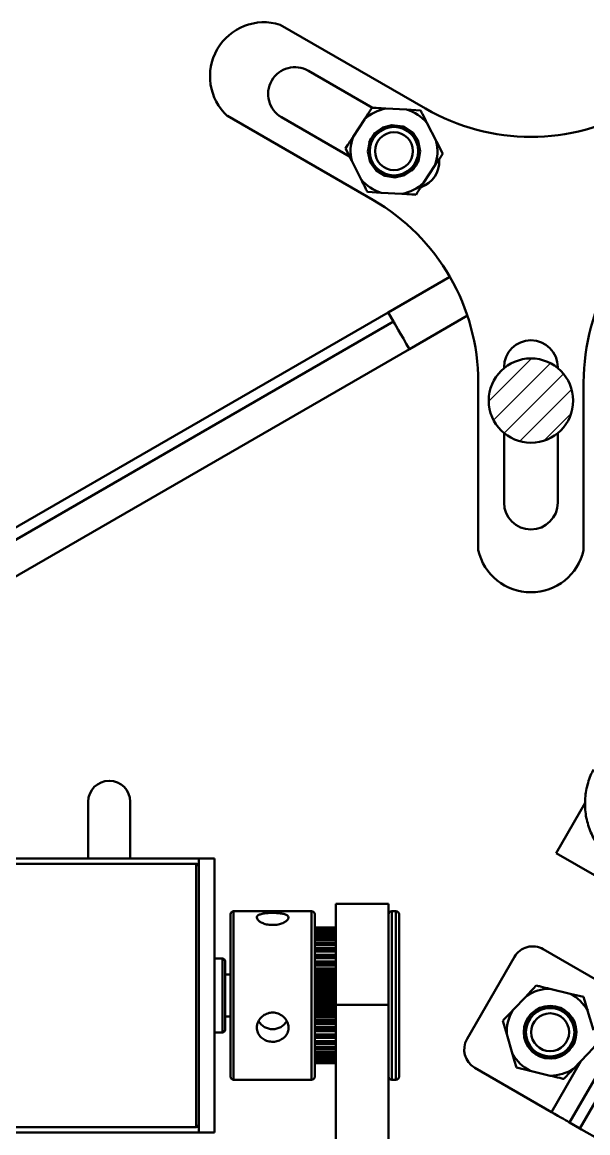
# Model space of a CAD drawing. Header units: millimetres. Extents: x 263 to 2983, y 441 to 2500.
# Drawn here: x 550.9 to 604.5, y 1895.2 to 2000.6 of the extents above; entities that cross this region are included whole.
import ezdxf

# ---------------------------------------------------------------- set-up
doc = ezdxf.new("R2010")
doc.units = ezdxf.units.MM
doc.header["$LTSCALE"] = 0.5
doc.layers.add('BOL', color=7, linetype='Continuous', lineweight=50)
doc.layers.add('HAT', color=3, linetype='Continuous')

msp = doc.modelspace()

# ---------------------------------------------------------------- hatches: boundary and pattern name
at = {"layer": 'HAT'}
h = msp.add_hatch(dxfattribs=at)
h.set_pattern_fill('ANSI31', color=256, scale=0.5)
h.paths.add_polyline_path([(595.15, 1964.7, 1), (603.15, 1964.7, 1)])

# ---------------------------------------------------------------- linework, layer by layer
at = {"layer": 'BOL'}
for p, q in [((589.15, 1992.41), (575.37, 2000.37)), ((584.13, 1992.48), (578.05, 1996)), ((585.4, 1992.41), (587.36, 1992.31)), ((587.36, 1992.31), (588.69, 1992.23)), ((570.37, 1991.71), (584.15, 1983.75)), ((575.5, 1991.58), (581.94, 1987.86)), ((582.28, 1989.73), (583.35, 1991.38)), ((589.29, 1991.05), (590.18, 1989.3)), ((583.8, 1989.19), (583.97, 1989.57)), ((590.18, 1989.3), (590.78, 1988.11)), ((582.15, 1987.44), (581.55, 1988.62)), ((583.04, 1985.68), (582.15, 1987.44)), ((588.26, 1987), (587.81, 1986.49)), ((588.46, 1987.38), (588.26, 1987)), ((590.05, 1987), (588.97, 1985.36)), ((584.96, 1984.43), (583.64, 1984.5)), ((586.92, 1984.32), (584.96, 1984.43)), ((585.62, 1973.06), (591.47, 1976.43)), ((585.62, 1973.06), (507.68, 1928.06)), ((586.12, 1972.19), (585.62, 1973.06)), ((586.12, 1972.19), (508.18, 1927.19)), ((593.12, 1972.77), (587.62, 1969.59)), ((587.62, 1969.59), (509.68, 1924.59)), ((596.6, 1967.87), (596.6, 1967.78)), ((601.7, 1967.78), (601.7, 1967.87)), ((594.15, 1966.43), (594.15, 1950.52)), ((604.15, 1950.52), (604.15, 1966.43)), ((596.6, 1961.62), (596.6, 1955.02)), ((601.7, 1955.02), (601.7, 1961.62)), ((557.15, 1926.62), (557.15, 1921.25)), ((561.15, 1921.25), (561.15, 1926.62)), ((604.3, 1926.54), (601.54, 1921.75)), ((538.65, 1921.25), (567.65, 1921.25)), ((567.65, 1921.25), (569.15, 1921.25)), ((567.65, 1895.25), (567.65, 1921.25)), ((569.15, 1895.25), (569.15, 1921.25)), ((601.54, 1921.75), (621.02, 1910.5)), ((567.4, 1920.75), (542.9, 1920.75)), ((567.4, 1895.75), (567.4, 1920.75)), ((570.65, 1900.55), (570.65, 1915.95)), ((578.35, 1916.25), (570.95, 1916.25)), ((570.95, 1900.25), (570.95, 1916.25)), ((578.35, 1900.25), (578.35, 1916.25)), ((578.65, 1900.55), (578.65, 1915.95)), ((585.65, 1916.95), (580.65, 1916.95)), ((580.65, 1916.95), (580.65, 1907.36)), ((585.65, 1916.95), (585.65, 1907.36)), ((586.35, 1916.25), (585.95, 1916.25)), ((585.95, 1900.25), (585.95, 1916.25)), ((586.35, 1900.25), (586.35, 1916.25)), ((586.65, 1900.55), (586.65, 1915.95)), ((580.65, 1914.69), (578.65, 1914.69)), ((580.65, 1914.68), (578.65, 1914.68)), ((580.65, 1914.66), (578.65, 1914.66)), ((580.65, 1914.65), (578.65, 1914.65)), ((580.65, 1914.59), (578.65, 1914.59)), ((580.65, 1914.55), (578.65, 1914.55)), ((580.65, 1914.51), (578.65, 1914.51)), ((580.65, 1914.4), (578.65, 1914.4)), ((580.65, 1914.33), (578.65, 1914.33)), ((580.65, 1914.27), (578.65, 1914.27)), ((580.65, 1914.11), (578.65, 1914.11)), ((580.65, 1914.03), (578.65, 1914.03)), ((580.65, 1913.94), (578.65, 1913.94)), ((580.65, 1913.74), (578.65, 1913.74)), ((580.65, 1913.63), (578.65, 1913.63)), ((580.65, 1913.52), (578.65, 1913.52)), ((580.65, 1913.27), (578.65, 1913.27)), ((580.65, 1913.14), (578.65, 1913.14)), ((580.65, 1913.01), (578.65, 1913.01)), ((569.9, 1911.75), (569.15, 1911.75)), ((569.9, 1904.75), (569.9, 1911.75)), ((580.65, 1912.73), (578.65, 1912.73)), ((580.65, 1912.58), (578.65, 1912.58)), ((580.65, 1912.43), (578.65, 1912.43)), ((580.65, 1912.11), (578.65, 1912.11)), ((580.65, 1911.95), (578.65, 1911.95)), ((580.65, 1911.79), (578.65, 1911.79)), ((593.09, 1904.12), (597.59, 1911.91)), ((607.59, 1908.45), (600.32, 1912.64)), ((570.15, 1911.5), (570.15, 1905)), ((580.65, 1911.47), (578.65, 1911.47)), ((580.65, 1911.44), (578.65, 1911.44)), ((580.65, 1911.26), (578.65, 1911.26)), ((580.65, 1911.08), (578.65, 1911.08)), ((580.65, 1910.81), (578.65, 1910.81)), ((580.65, 1910.71), (578.65, 1910.71)), ((570.65, 1910.25), (570.15, 1910.25)), ((580.65, 1910.52), (578.65, 1910.52)), ((580.65, 1910.34), (578.65, 1910.34)), ((580.65, 1910.11), (578.65, 1910.11)), ((580.65, 1909.95), (578.65, 1909.95)), ((580.65, 1909.75), (578.65, 1909.75)), ((580.65, 1909.56), (578.65, 1909.56)), ((580.65, 1909.38), (578.65, 1909.38)), ((580.65, 1909.18), (578.65, 1909.18)), ((580.65, 1909.16), (578.65, 1909.16)), ((580.65, 1908.96), (578.65, 1908.96)), ((580.65, 1908.76), (578.65, 1908.76)), ((580.65, 1908.64), (578.65, 1908.64)), ((600.95, 1908.88), (602.86, 1908.42)), ((580.65, 1908.43), (578.65, 1908.43)), ((580.65, 1908.35), (578.65, 1908.35)), ((580.65, 1908.15), (578.65, 1908.15)), ((580.65, 1907.95), (578.65, 1907.95)), ((580.65, 1907.88), (578.65, 1907.88)), ((580.65, 1907.68), (578.65, 1907.68)), ((580.65, 1907.54), (578.65, 1907.54)), ((597.39, 1906.81), (598.75, 1908.23)), ((602.86, 1908.42), (604.15, 1908.11)), ((580.65, 1907.35), (578.65, 1907.35)), ((580.65, 1907.15), (578.65, 1907.15)), ((580.65, 1907.13), (578.65, 1907.13)), ((580.65, 1906.93), (578.65, 1906.93)), ((580.65, 1906.75), (578.65, 1906.75)), ((580.65, 1906.56), (578.65, 1906.56)), ((585.65, 1907.36), (580.65, 1907.36)), ((580.65, 1907.36), (580.65, 1858.73)), ((585.65, 1907.36), (585.65, 1858.73)), ((602.81, 1896.2), (609.31, 1907.45)), ((603.78, 1895.63), (610.28, 1906.89)), ((604.53, 1906.83), (605.08, 1904.95)), ((570.15, 1906.25), (570.65, 1906.25)), ((580.65, 1906.36), (578.65, 1906.36)), ((580.65, 1906.21), (578.65, 1906.21)), ((580.65, 1905.98), (578.65, 1905.98)), ((580.65, 1905.79), (578.65, 1905.79)), ((580.65, 1905.61), (578.65, 1905.61)), ((580.65, 1905.52), (578.65, 1905.52)), ((596.85, 1904.58), (596.48, 1905.85)), ((569.15, 1904.75), (569.9, 1904.75)), ((580.65, 1905.24), (578.65, 1905.24)), ((580.65, 1905.07), (578.65, 1905.07)), ((580.65, 1904.89), (578.65, 1904.89)), ((580.65, 1904.87), (578.65, 1904.87)), ((580.65, 1904.55), (578.65, 1904.55)), ((580.65, 1904.39), (578.65, 1904.39)), ((597.41, 1902.69), (596.85, 1904.58)), ((580.65, 1904.23), (578.65, 1904.23)), ((580.65, 1903.92), (578.65, 1903.92)), ((580.65, 1903.78), (578.65, 1903.78)), ((580.65, 1903.63), (578.65, 1903.63)), ((580.65, 1903.36), (578.65, 1903.36)), ((580.65, 1903.23), (578.65, 1903.23)), ((580.65, 1903.11), (578.65, 1903.11)), ((580.65, 1902.87), (578.65, 1902.87)), ((580.65, 1902.77), (578.65, 1902.77)), ((580.65, 1902.66), (578.65, 1902.66)), ((580.65, 1902.47), (578.65, 1902.47)), ((580.65, 1902.39), (578.65, 1902.39)), ((580.65, 1902.31), (578.65, 1902.31)), ((604.54, 1902.72), (603.19, 1901.29)), ((580.65, 1902.17), (578.65, 1902.17)), ((580.65, 1902.11), (578.65, 1902.11)), ((580.65, 1902.05), (578.65, 1902.05)), ((580.65, 1901.95), (578.65, 1901.95)), ((580.65, 1901.92), (578.65, 1901.92)), ((580.65, 1901.88), (578.65, 1901.88)), ((580.65, 1901.84), (578.65, 1901.84)), ((580.65, 1901.83), (578.65, 1901.83)), ((580.65, 1901.82), (578.65, 1901.82)), ((601.09, 1897.19), (593.82, 1901.38)), ((599.07, 1901.11), (597.78, 1901.42)), ((601.09, 1897.19), (603.88, 1902.02)), ((570.95, 1900.25), (578.35, 1900.25)), ((585.95, 1900.25), (586.35, 1900.25)), ((600.98, 1900.64), (599.07, 1901.11)), ((603.78, 1895.63), (602.81, 1896.2)), ((538.65, 1895.25), (567.65, 1895.25)), ((542.9, 1895.75), (567.4, 1895.75)), ((567.65, 1895.25), (569.15, 1895.25))]:
    msp.add_line(p, q, dxfattribs=at)
at = {"layer": 'BOL', "flags": 128}
for points in [[(583.86, 1989.31), (584.35, 1990.07), (585.1, 1990.62), (585.97, 1990.85), (587.03, 1990.7), (587.94, 1990.11), (588.46, 1989.33), (588.65, 1988.38), (588.47, 1987.44), (587.96, 1986.64), (587.16, 1986.09), (586.25, 1985.88), (585.29, 1986.03), (584.47, 1986.54), (583.9, 1987.34), (583.67, 1988.33), (583.86, 1989.31), (583.86, 1989.31)], [(584.04, 1989.24), (583.94, 1989.28), (583.86, 1989.31)], [(587.62, 1969.59), (587.33, 1970.1), (587.05, 1970.59), (586.79, 1971.03), (586.56, 1971.43), (586.38, 1971.75), (586.24, 1971.99), (586.15, 1972.14), (586.12, 1972.19)], [(598.48, 1904.74), (598.63, 1905.63), (599.11, 1906.43), (599.82, 1906.97), (600.86, 1907.25), (601.92, 1907.06), (602.71, 1906.55), (603.26, 1905.74), (603.46, 1904.81), (603.29, 1903.88), (602.77, 1903.05), (602.01, 1902.5), (601.07, 1902.28), (600.11, 1902.42), (599.28, 1902.93), (598.69, 1903.77), (598.48, 1904.74), (598.48, 1904.74)], [(601.09, 1897.19), (601.4, 1897.01), (601.7, 1896.84), (601.98, 1896.67), (602.23, 1896.53), (602.44, 1896.41), (602.61, 1896.31), (602.74, 1896.24), (602.81, 1896.2)], [(628.03, 1881.63), (627.86, 1881.73), (627.37, 1882.01), (626.57, 1882.48), (625.47, 1883.11), (624.12, 1883.89), (622.54, 1884.81), (620.77, 1885.82), (618.88, 1886.92), (616.91, 1888.06), (614.9, 1889.21), (612.93, 1890.35), (611.03, 1891.45), (609.27, 1892.46), (607.69, 1893.38), (606.34, 1894.16), (605.24, 1894.79), (604.44, 1895.25), (603.94, 1895.54), (603.78, 1895.63)]]:
    msp.add_lwpolyline(points, dxfattribs=at)
at = {"layer": 'BOL'}
for centre, radius in [((586.16, 1988.37), 2.3), ((586.16, 1988.37), 1.8), ((599.15, 1964.7), 4), ((600.97, 1904.76), 2.5), ((600.97, 1904.76), 2.3), ((600.97, 1904.76), 1.8)]:
    msp.add_circle(centre, radius, dxfattribs=at)
for centre, radius, start, end in [((573.83, 1995.48), 5.12, 72.5071, 227.4943), ((576.77, 1993.79), 2.55, 60, 240), ((586.16, 1988.37), 4.12, 100.6371, 133.0476), ((586.16, 1988.37), 4.12, 40.6371, 73.0476), ((599.15, 2009.73), 20, 240, 300), ((586.16, 1988.37), 4.12, 160.6371, 193.0476), ((586.16, 1988.37), 4.12, 340.6371, 13.0476), ((587.9, 1987.37), 2.55, 289.4308, 3.6787), ((586.16, 1988.37), 4.12, 220.6371, 253.0476), ((586.16, 1988.37), 4.12, 280.6371, 313.0476), ((574.15, 1966.43), 20, 360, 60), ((624.15, 1966.43), 20, 120, 180), ((599.15, 1967.87), 2.55, 360, 180), ((599.15, 1955.02), 2.55, 180, 360), ((599.15, 1951.63), 5.12, 192.5071, 347.4943), ((559.15, 1926.62), 2, 0, 180), ((567.4, 1920.5), 0.25, 0, 90), ((570.95, 1915.95), 0.3, 90, 180), ((578.35, 1915.95), 0.3, 0, 90), ((585.95, 1915.95), 0.3, 90, 180), ((586.35, 1915.95), 0.3, 0, 90), ((599.32, 1910.91), 2, 60, 150), ((569.9, 1911.5), 0.25, 0, 90), ((600.97, 1904.76), 4.12, 90.1872, 122.5977), ((600.97, 1904.76), 4.12, 30.1872, 62.5977), ((600.97, 1904.76), 4.12, 150.1872, 182.5977), ((574.65, 1906.6), 1.55, 210.2615, 329.7129), ((569.9, 1905), 0.25, 270, 0), ((594.82, 1903.12), 2, 150, 240), ((600.97, 1904.76), 4.12, 210.1872, 242.5977), ((600.97, 1904.76), 4.12, 270.1872, 302.5977), ((570.95, 1900.55), 0.3, 180, 270), ((578.35, 1900.55), 0.3, 270, 0), ((585.95, 1900.55), 0.3, 180, 270), ((586.35, 1900.55), 0.3, 270, 0), ((567.4, 1896), 0.25, 270, 0)]:
    msp.add_arc(centre, radius, start, end, dxfattribs=at)
for points, knots in [([(583.35, 1991.38), (583.39, 1991.43), (583.63, 1991.81), (583.87, 1992.17), (584.08, 1992.49)], [0, 0, 0, 0, 0.1460201, 1, 1, 1, 1]), ([(584.08, 1992.49), (584.21, 1992.48), (584.65, 1992.46), (585.09, 1992.43), (585.4, 1992.41)], [0, 0, 0, 0, 0.309691, 1, 1, 1, 1]), ([(588.69, 1992.23), (588.75, 1992.11), (588.95, 1991.72), (589.15, 1991.32), (589.29, 1991.05)], [0, 0, 0, 0, 0.3096888, 1, 1, 1, 1]), ([(581.55, 1988.62), (581.69, 1988.84), (581.93, 1989.2), (582.18, 1989.58), (582.28, 1989.73)], [0, 0, 0, 0, 0.592717, 1, 1, 1, 1]), ([(590.78, 1988.11), (590.63, 1987.89), (590.39, 1987.53), (590.15, 1987.15), (590.05, 1987)], [0, 0, 0, 0, 0.5927526, 1, 1, 1, 1]), ([(583.64, 1984.5), (583.58, 1984.62), (583.38, 1985.01), (583.18, 1985.41), (583.04, 1985.68)], [0, 0, 0, 0, 0.309731, 1, 1, 1, 1]), ([(588.97, 1985.36), (588.94, 1985.3), (588.69, 1984.93), (588.45, 1984.56), (588.25, 1984.24)], [0, 0, 0, 0, 0.145946, 1, 1, 1, 1]), ([(588.25, 1984.24), (588.11, 1984.25), (587.68, 1984.28), (587.23, 1984.3), (586.92, 1984.32)], [0, 0, 0, 0, 0.309694, 1, 1, 1, 1]), ([(605.09, 1929.7), (604.99, 1929.51), (604.68, 1928.88), (604.34, 1927.71), (604.23, 1926.23), (604.43, 1924.75), (604.95, 1923.35), (605.75, 1922.09), (606.8, 1921.03), (608.05, 1920.22), (609.29, 1919.72), (610.11, 1919.62), (610.43, 1919.58)], [0, 0, 0, 0, 0.047626, 0.156874, 0.266437, 0.376194, 0.486145, 0.596263, 0.70649, 0.816742, 0.926934, 1, 1, 1, 1]), ([(573.15, 1915.64), (573.17, 1915.58), (573.2, 1915.44), (573.46, 1915.23), (573.83, 1915.05), (574.31, 1914.94), (574.82, 1914.93), (575.3, 1915), (575.72, 1915.16), (576.02, 1915.36), (576.17, 1915.57), (576.15, 1915.76), (575.96, 1915.91), (575.63, 1916.01), (575.19, 1916.07), (574.68, 1916.09), (574.18, 1916.08), (573.73, 1916.02), (573.38, 1915.93), (573.18, 1915.8), (573.16, 1915.69), (573.15, 1915.64)], [0, 0, 0, 0, 0.0530507, 0.1060855, 0.159684, 0.2136964, 0.2670758, 0.3197661, 0.3727767, 0.4266188, 0.4805224, 0.5336277, 0.5863225, 0.6396032, 0.6935811, 0.7472874, 0.8001507, 0.8529145, 0.9064764, 0.9604955, 1, 1, 1, 1]), ([(598.75, 1908.23), (598.79, 1908.28), (599.1, 1908.61), (599.41, 1908.92), (599.66, 1909.19)], [0, 0, 0, 0, 0.146025, 1, 1, 1, 1]), ([(599.66, 1909.19), (599.8, 1909.16), (600.22, 1909.06), (600.65, 1908.95), (600.95, 1908.88)], [0, 0, 0, 0, 0.309699, 1, 1, 1, 1]), ([(604.15, 1908.11), (604.19, 1907.98), (604.31, 1907.56), (604.44, 1907.13), (604.53, 1906.83)], [0, 0, 0, 0, 0.309676, 1, 1, 1, 1]), ([(573.15, 1905.19), (573.17, 1905.03), (573.2, 1904.73), (573.46, 1904.33), (573.83, 1904.04), (574.31, 1903.87), (574.82, 1903.84), (575.3, 1903.96), (575.72, 1904.21), (576.02, 1904.57), (576.17, 1905.01), (576.15, 1905.48), (575.96, 1905.93), (575.63, 1906.31), (575.19, 1906.56), (574.68, 1906.66), (574.18, 1906.58), (573.73, 1906.35), (573.38, 1905.99), (573.18, 1905.58), (573.16, 1905.3), (573.15, 1905.19)], [0, 0, 0, 0, 0.053053, 0.106078, 0.159676, 0.213693, 0.267072, 0.319763, 0.372772, 0.426614, 0.480515, 0.533619, 0.58632, 0.639599, 0.693579, 0.747285, 0.800148, 0.852912, 0.906473, 0.960489, 1, 1, 1, 1]), ([(596.48, 1905.85), (596.66, 1906.04), (596.96, 1906.35), (597.27, 1906.68), (597.39, 1906.81)], [0, 0, 0, 0, 0.5927163, 1, 1, 1, 1]), ([(598.67, 1904.74), (598.63, 1904.74), (598.57, 1904.74), (598.51, 1904.74), (598.48, 1904.74)], [0, 0, 0, 0, 0.5600646, 1, 1, 1, 1]), ([(605.46, 1903.68), (605.28, 1903.49), (604.98, 1903.17), (604.67, 1902.85), (604.54, 1902.72)], [0, 0, 0, 0, 0.592691, 1, 1, 1, 1]), ([(597.78, 1901.42), (597.74, 1901.55), (597.62, 1901.97), (597.49, 1902.4), (597.41, 1902.69)], [0, 0, 0, 0, 0.309676, 1, 1, 1, 1]), ([(603.19, 1901.29), (603.14, 1901.25), (602.83, 1900.92), (602.53, 1900.6), (602.27, 1900.33)], [0, 0, 0, 0, 0.1460157, 1, 1, 1, 1]), ([(602.27, 1900.33), (602.14, 1900.36), (601.72, 1900.47), (601.28, 1900.57), (600.98, 1900.64)], [0, 0, 0, 0, 0.309706, 1, 1, 1, 1])]:
    msp.add_open_spline(points, degree=3, knots=knots, dxfattribs=at)

doc.saveas('drawing.dxf')
